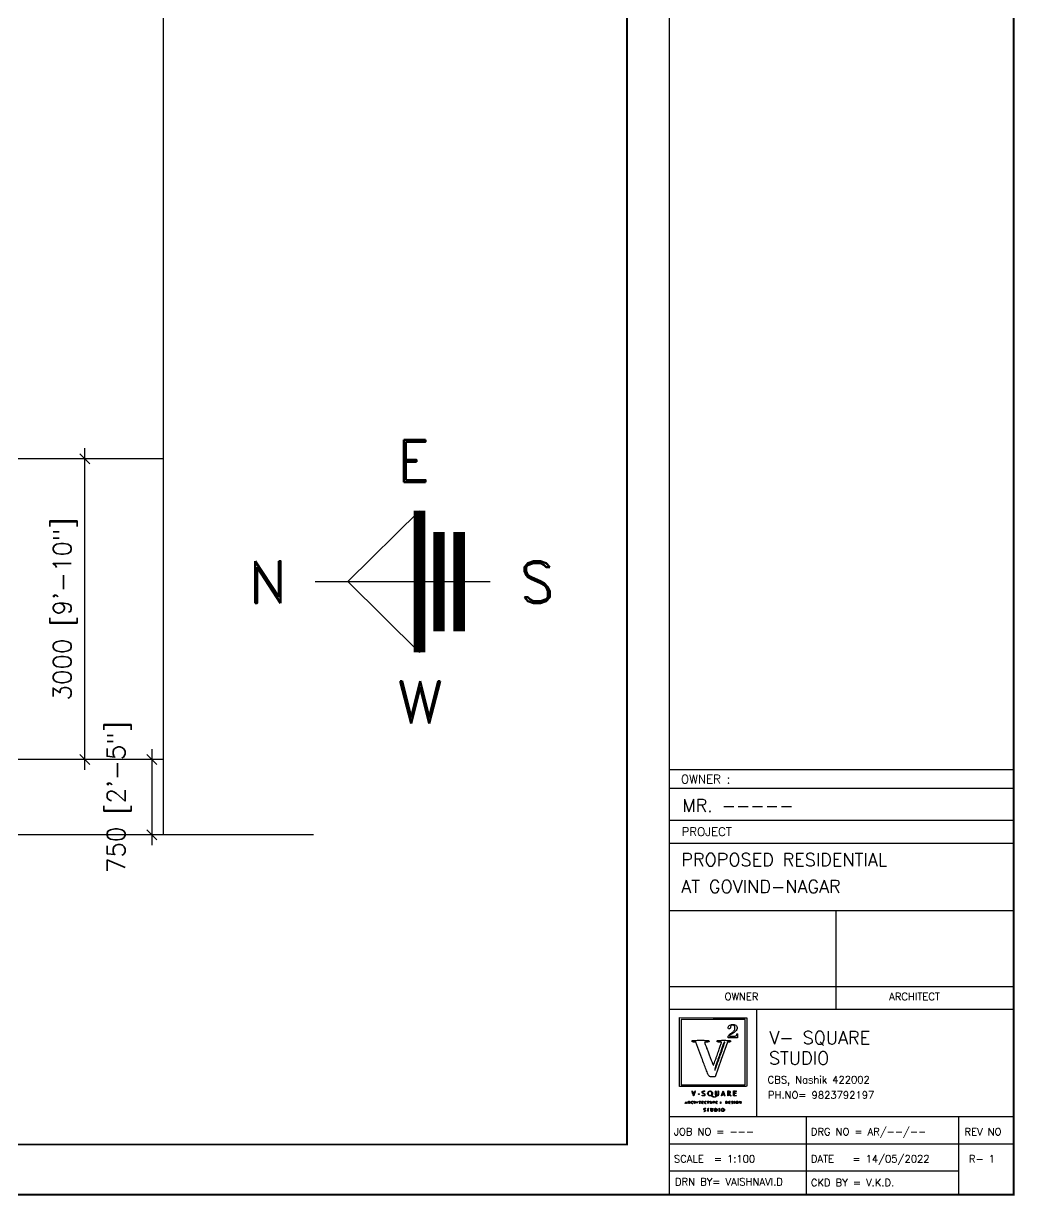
# Model space of a CAD drawing. Extents: x -17 to 217, y 0 to 30.
# Drawn here: x 43.23 to 53.11, y 1.98 to 13.66 of the extents above; entities that cross this region are included whole.
import ezdxf

# ---------------------------------------------------------------- set-up
doc = ezdxf.new("R2010")
doc.units = 0
doc.header["$MEASUREMENT"] = 0
doc.layers.get('0').update_dxf_attribs({"linetype": 'CONTINUOUS'})
doc.layers.get('DEFPOINTS').update_dxf_attribs({"linetype": 'CONTINUOUS'})
for name, color, linetype in [('ANNOTATION', 21, 'CONTINUOUS'), ('BORDER', 7, 'CONTINUOUS'), ('DIMENSION', 184, 'CONTINUOUS'), ('MARGIN', 2, 'CONTINUOUS'), ('PLOT_BOUNDARY', 1, 'CONTINUOUS'), ('TEXT', 7, 'CONTINUOUS'), ('THIN', 250, 'CONTINUOUS'), ('WALL', 7, 'CONTINUOUS')]:
    doc.layers.add(name, color=color, linetype=linetype)
doc.layers.get('0').off()
doc.layers.get('0').freeze()
doc.styles.add('ROMAND', font='romand.shx', dxfattribs={"height": 0.175})
doc.styles.add('ROMANS', font='romans.shx', dxfattribs={"height": 0.18})
doc.dimstyles.new('STANDARD$0', dxfattribs={"dimtxt": 0.225, "dimasz": 0.1, "dimexe": 0.1, "dimexo": 0.05, "dimgap": 0.06, "dimtad": 1, "dimdec": 0, "dimlfac": 1000, "dimzin": 0, "dimtxsty": 'ROMANS', "dimblk": 'ARCHTICK', "dimblk1": 'OBLIQUE', "dimblk2": 'OBLIQUE', "dimsah": 1, "dimcen": 0.09, "dimdle": 0.1035, "dimse1": 1, "dimse2": 1, "dimclrd": 11, "dimclre": 11, "dimclrt": 7, "dimazin": 3, "dimtfac": 1, "dimtdec": 0, "dimtofl": 0, "dimtmove": 0, "dimatfit": 3, "dimtolj": 1, "dimtzin": 0})

# ---------------------------------------------------------------- blocks, each defined once
blk = doc.blocks.new('N')
at = {"layer": 'THIN', "color": 1}
for p, q in [((-1070.702, -625.9), (-1069.692, -624.901)), ((-1071.163, -625.9), (-1068.694, -625.9)), ((-1070.702, -625.9), (-1069.692, -626.9))]:
    blk.add_line(p, q, dxfattribs=at)
at = {"layer": 'WALL', "color": 1, "linetype": 'CONTINUOUS'}
blk.add_line((-1069.692, -624.901), (-1069.692, -626.9), dxfattribs=at)
at = {"layer": 'WALL', "color": 1, "linetype": 'CONTINUOUS', "const_width": 0.163}
for points in [[(-1069.692, -624.901), (-1069.692, -626.9)], [(-1069.415, -625.2), (-1069.415, -626.601)], [(-1069.132, -625.2), (-1069.132, -626.601)]]:
    blk.add_lwpolyline(points, dxfattribs=at)
blk = doc.blocks.new('_OBLIQUE')
at = {"color": 0, "linetype": 'BYBLOCK'}
blk.add_line((-0.5, -0.5), (0.5, 0.5), dxfattribs=at)
blk = doc.blocks.new('*D47')
at = {"layer": 'DEFPOINTS', "color": 0}
for p in [(43.844, 9.323), (44.625, 9.323), (44.625, 6.323)]:
    blk.add_point(p, dxfattribs=at)
at = {"layer": 'DIMENSION', "color": 11}
blk.add_line((43.844, 6.22), (43.844, 9.427), dxfattribs=at)
at = {"layer": 'DIMENSION', "color": 11, "xscale": 0.1, "yscale": 0.1, "zscale": 0.1}
for p, rotation in [((43.844, 9.323), 90), ((43.844, 6.323), 270)]:
    blk.add_blockref('_OBLIQUE', p, dxfattribs=dict(at, rotation=rotation))
at = {"layer": 'DIMENSION', "color": 7, "insert": (43.647, 7.823), "char_height": 0.18, "attachment_point": 5, "rotation": 90, "style": 'ROMANS'}
blk.add_mtext('\\A1;3000 [9\'-10"]', dxfattribs=at)
blk = doc.blocks.new('_ARCHTICK')
at = {"color": 0, "linetype": 'BYBLOCK', "const_width": 0.15}
blk.add_lwpolyline([(-0.5, -0.5), (0.5, 0.5)], dxfattribs=at)
blk = doc.blocks.new('*D48')
at = {"layer": 'DEFPOINTS', "color": 0}
for p in [(44.625, 6.323), (44.512, 5.573), (44.625, 5.573)]:
    blk.add_point(p, dxfattribs=at)
at = {"layer": 'DIMENSION', "color": 11}
blk.add_line((44.512, 6.427), (44.512, 5.47), dxfattribs=at)
at = {"layer": 'DIMENSION', "color": 11, "xscale": 0.1, "yscale": 0.1, "zscale": 0.1}
for p, rotation in [((44.512, 6.323), 90), ((44.512, 5.573), 270)]:
    blk.add_blockref('_OBLIQUE', p, dxfattribs=dict(at, rotation=rotation))
at = {"layer": 'DIMENSION', "color": 7, "insert": (44.185, 5.948), "char_height": 0.18, "attachment_point": 5, "rotation": 90, "style": 'ROMANS'}
blk.add_mtext('\\A1;750 [2\'-5"]', dxfattribs=at)

msp = doc.modelspace()

# ---------------------------------------------------------------- linework, layer by layer
at = {"layer": 'BORDER', "const_width": 0.0179}
msp.add_lwpolyline([(26.6187, 29.6122), (53.1056, 29.6122), (53.1056, 1.9855), (26.6187, 1.9855)], close=True, dxfattribs=at)
at = {"layer": 'MARGIN'}
msp.add_line((44.6246, 9.3234), (29.7246, 9.3234), dxfattribs=at)
at = {"layer": 'PLOT_BOUNDARY'}
for p, q in [((44.6246, 25.5734), (44.6246, 5.5734)), ((44.6246, 6.3234), (29.7246, 6.3234)), ((46.1246, 5.5734), (28.4746, 5.5734))]:
    msp.add_line(p, q, dxfattribs=at)
at = {"layer": 'TEXT'}
for points in [[(50.4448, 3.4154, -0.00049), (50.445, 3.287, -0.000783), (50.4449, 3.1772, -0.000136), (50.4446, 3.0802, -0.044069), (50.4439, 3.0726), (50.4422, 3.0631), (50.1075, 3.0631), (49.7728, 3.0631), (49.7728, 3.4067), (49.7728, 3.7503), (50.1084, 3.7495), (50.4439, 3.7488)], [(50.3246, 3.6799, -0.124387), (50.3407, 3.6686, -0.152885), (50.3481, 3.6518, -0.139426), (50.3448, 3.6325, -0.097488), (50.3315, 3.6148, -0.019946), (50.3257, 3.6099, -0.006763), (50.3167, 3.6033, -0.006713), (50.3067, 3.5962, -0.007669), (50.2969, 3.5897, 0.006723), (50.2743, 3.5747, 0.293671), (50.2721, 3.5697, 0.356165), (50.2759, 3.5665, 0.00829), (50.3009, 3.566, 0.008686), (50.3131, 3.5663, 0.011286), (50.3243, 3.5669, 0.009079), (50.3335, 3.5678, 0.094075), (50.3371, 3.5689, 0.087253), (50.3393, 3.5707, 0.042367), (50.3415, 3.5736, 0.040307), (50.3433, 3.577, 0.046172), (50.3445, 3.5806, -0.031988), (50.3472, 3.5899, -0.601333), (50.3495, 3.5903, -0.146085), (50.3514, 3.585, -0.012914), (50.3518, 3.5706), (50.3518, 3.5485), (50.305, 3.5485), (50.2582, 3.5485), (50.2582, 3.556, -0.092722), (50.2601, 3.5658, -0.073918), (50.2654, 3.5753, -0.052867), (50.2751, 3.5852, -0.02084), (50.2903, 3.5969, 0.0221), (50.3078, 3.6103, 0.063182), (50.3181, 3.6215, 0.085292), (50.3236, 3.6329, 0.06973), (50.3255, 3.6463, 0.031895), (50.3248, 3.6576, 0.09204), (50.3224, 3.6651, 0.116433), (50.3178, 3.6702, 0.069377), (50.3106, 3.6739, 0.088479), (50.2988, 3.6758, 0.155562), (50.2895, 3.6727, 0.151997), (50.2836, 3.6647, 0.083331), (50.2816, 3.6526, -0.06948), (50.2812, 3.6496, -0.04202), (50.28, 3.6464, -0.041291), (50.2782, 3.6433, -0.056236), (50.276, 3.6408, -0.238846), (50.267, 3.6384, -0.247096), (50.2598, 3.6442, -0.150732), (50.2586, 3.6567, -0.138673), (50.2645, 3.6681, -0.095287), (50.2761, 3.6767, -0.06202), (50.292, 3.6819, -0.060542), (50.3091, 3.6831, -0.078488)], [(50.044, 3.5232, -0.005169), (50.059, 3.5219, -0.062522), (50.0647, 3.5206, -0.1892), (50.0672, 3.5183, -0.119237), (50.0681, 3.5144, -0.109157), (50.0673, 3.5105, -0.21575), (50.0649, 3.5085, -0.066892), (50.0597, 3.5077, -0.004687), (50.0448, 3.5076, 0.00476), (50.0358, 3.5075, 0.007925), (50.0282, 3.5072, 0.002506), (50.0218, 3.5069, 0.396526), (50.0214, 3.5064, 0.090597), (50.0215, 3.5054, 0.000045), (50.0322, 3.4773, 0.000635), (50.044, 3.4461, 0.000387), (50.0581, 3.4091, -0.000111), (50.0728, 3.3709, -0.000139), (50.0863, 3.3354, -0.000111), (50.0977, 3.3057, -0.001087), (50.1024, 3.2931, 0.010665), (50.1059, 3.2845, 0.035599), (50.1086, 3.2791, 0.083195), (50.1107, 3.2767, 0.469254), (50.1122, 3.277, 0.040456), (50.1136, 3.2801, 0.000399), (50.122, 3.3034, 0.00131), (50.1317, 3.3302, 0.000849), (50.1426, 3.3613, -0.000246), (50.161, 3.4134, -0.000407), (50.1765, 3.4574, -0.000265), (50.1891, 3.493, -0.005298), (50.1931, 3.5039, 0.383671), (50.1925, 3.5056, 0.076567), (50.189, 3.5068, 0.033437), (50.1824, 3.5074, 0.007157), (50.1708, 3.5076, -0.004516), (50.1556, 3.5077, -0.06758), (50.1503, 3.5085, -0.219607), (50.148, 3.5106, -0.104913), (50.1471, 3.5146, -0.148776), (50.1483, 3.5186, -0.180706), (50.1516, 3.521, -0.047661), (50.1589, 3.5222, -0.003005), (50.1807, 3.5237, -0.009822), (50.196, 3.5244, -0.005779), (50.2144, 3.5246, -0.005779), (50.2327, 3.5244, -0.009822), (50.248, 3.5237, -0.003005), (50.2698, 3.5222, -0.047661), (50.2772, 3.521, -0.180706), (50.2804, 3.5186, -0.148776), (50.2816, 3.5146, -0.073363), (50.281, 3.5106, -0.21649), (50.2793, 3.5086, -0.097173), (50.2755, 3.5077, -0.009399), (50.2661, 3.5076), (50.2506, 3.5076), (50.1892, 3.3343), (50.1279, 3.161), (50.1046, 3.1603, -0.022594), (50.0868, 3.1605, -0.079551), (50.0757, 3.163, -0.108141), (50.0677, 3.1683, -0.06331), (50.0609, 3.1775, -0.035002), (50.0571, 3.1857, -0.000588), (50.0391, 3.2319, -0.001509), (50.0185, 3.2858, -0.001002), (49.9951, 3.3478), (49.9352, 3.5076), (49.9169, 3.5076, -0.006884), (49.9054, 3.5077, -0.086583), (49.9011, 3.5086, -0.223667), (49.8992, 3.5106, -0.079569), (49.8985, 3.5147, -0.079284), (49.8992, 3.5188, -0.202614), (49.9011, 3.521, -0.089281), (49.9052, 3.5221, -0.008961), (49.9154, 3.5229, -0.010845), (49.9437, 3.5241, -0.004341), (49.9825, 3.5245, -0.004107), (50.0205, 3.5243, -0.015798)], [(50.215, 3.4995, -0.00124), (50.2129, 3.4935, -0.000017), (50.2, 3.4571, -0.000049), (50.1849, 3.4149, -0.000032), (50.1677, 3.3664, 0.001484), (50.1452, 3.3028, 0.006834), (50.1328, 3.2657, 0.006588), (50.1253, 3.2411, 0.135187), (50.1252, 3.2334, 0.004613), (50.1266, 3.2281, 0.246572), (50.1273, 3.2273, 0.394774), (50.1281, 3.2277, 0.008005), (50.1297, 3.2318, 0.006764), (50.1376, 3.2532, 0.000109), (50.1801, 3.3743, 0.000009), (50.2257, 3.504, 0.084655), (50.2261, 3.506, 0.234871), (50.2258, 3.5066, 0.071488), (50.2249, 3.5071, 0.054605), (50.2235, 3.5074, 0.036107), (50.222, 3.5076, 0.157482), (50.2202, 3.507, 0.058972), (50.2182, 3.5052, 0.050968), (50.2164, 3.5026, 0.042459)], [(49.9084, 3.0015, 0.014085), (49.9107, 2.9948, 0.026515), (49.913, 2.9897, 0.030382), (49.915, 2.9862, 0.48832), (49.9161, 2.9861, 0.08123), (49.9172, 2.9878, 0.0078), (49.9191, 2.9923, 0.009768), (49.9212, 2.9978, 0.007561), (49.9233, 3.0039, -0.012799), (49.9254, 3.0097, -0.019744), (49.9275, 3.0147, -0.014871), (49.9294, 3.0185, -0.27338), (49.9306, 3.0192, -0.484151), (49.9312, 3.0184, -0.007644), (49.9296, 3.0119, -0.013513), (49.9272, 3.004, -0.007773), (49.9239, 2.9945, -0.004171), (49.9204, 2.985, -0.007173), (49.9173, 2.9772, -0.002274), (49.9145, 2.9707, -0.531223), (49.914, 2.9706, -0.103175), (49.9135, 2.9714, -0.000921), (49.9108, 2.9783, -0.003126), (49.9078, 2.9862, -0.002007), (49.9044, 2.9954, -0.008158), (49.9007, 3.0061, -0.026833), (49.8987, 3.0134, -0.041644), (49.8981, 3.018, -0.429058), (49.8993, 3.0192, -0.253174), (49.901, 3.0183, -0.023961), (49.9035, 3.014, -0.026063), (49.9061, 3.0082, -0.017438)], [(49.9709, 2.988, -0.039571), (49.9686, 2.9875, -0.024357), (49.9658, 2.9874, -0.024357), (49.963, 2.9875, -0.039571), (49.9607, 2.988, -0.161593), (49.9599, 2.9885, -0.542911), (49.9601, 2.9889, -0.052887), (49.9621, 2.9892, -0.011065), (49.9658, 2.9893, -0.011065), (49.9695, 2.9892, -0.052887), (49.9715, 2.9889, -0.542911), (49.9717, 2.9885, -0.161593)], [(50.0243, 3.017, -0.305072), (50.0237, 3.0161, -0.039917), (50.0215, 3.0154, -0.035416), (50.0184, 3.015, -0.022045), (50.0148, 3.0148, 0.098654), (50.0068, 3.0132, 0.302741), (50.0039, 3.0089, 0.212166), (50.0065, 3.0031, 0.063114), (50.0147, 2.9973, -0.065377), (50.022, 2.9921, -0.110743), (50.0262, 2.986, -0.138296), (50.0269, 2.9796, -0.131896), (50.0242, 2.9737, -0.17302), (50.0184, 2.9703, -0.066145), (50.0091, 2.9698, -0.072817), (50.0007, 2.9716, -0.3117), (49.998, 2.9756, -0.339473), (49.9985, 2.9763, -0.090067), (50.0001, 2.9765, -0.054304), (50.0024, 2.976, -0.028248), (50.0051, 2.9749, 0.070025), (50.0116, 2.973, 0.145578), (50.0168, 2.9737, 0.175942), (50.0201, 2.977, 0.111405), (50.0214, 2.9824, 0.060348), (50.021, 2.9857, 0.095085), (50.0198, 2.9883, 0.097585), (50.0177, 2.9902, 0.066495), (50.0148, 2.9916, -0.075196), (50.0056, 2.996, -0.118227), (49.9998, 3.0024, -0.157923), (49.9984, 3.0094, -0.167268), (50.0015, 3.0157, -0.148455), (50.0059, 3.0181, -0.034887), (50.0143, 3.0191, -0.032462), (50.0224, 3.0191, -0.392873)], [(50.0939, 3.0133, -0.071124), (50.0993, 3.0065, -0.087671), (50.1022, 2.999, -0.091609), (50.1022, 2.9911, -0.085852), (50.0995, 2.9836, 0.021876), (50.0968, 2.9785, 0.161085), (50.0965, 2.9758, 0.155872), (50.0979, 2.9734, 0.020116), (50.1024, 2.9695, 0.045674), (50.11, 2.9646, 0.068099), (50.1175, 2.9619, 0.077297), (50.1246, 2.9615, 0.08292), (50.1314, 2.9633, -0.011002), (50.1379, 2.9661, -0.148443), (50.1405, 2.9663, -0.606731), (50.1408, 2.9653, -0.026673), (50.137, 2.9621, -0.115591), (50.1291, 2.9586, -0.060861), (50.1183, 2.9579, -0.05968), (50.1073, 2.9598, -0.093313), (50.0988, 2.9642, 0.041775), (50.0944, 2.9671, 0.054021), (50.0899, 2.969, 0.052497), (50.085, 2.9699, 0.036497), (50.0795, 2.9699, -0.096077), (50.0693, 2.9711, -0.111911), (50.0609, 2.976, -0.110978), (50.0554, 2.9842, -0.093231), (50.0535, 2.9944, -0.143755), (50.0575, 3.0078, -0.141208), (50.068, 3.017, -0.145249), (50.0817, 3.0191, -0.15411)], [(50.0652, 3.0104, 0.111825), (50.0608, 3.0034, 0.09251), (50.0594, 2.9946, 0.091475), (50.0613, 2.9858, 0.106066), (50.0661, 2.9788, 0.072807), (50.0728, 2.9741, 0.129948), (50.0794, 2.9728, 0.133954), (50.0856, 2.9748, 0.079722), (50.0913, 2.9801, 0.069391), (50.0958, 2.9877, 0.10739), (50.0971, 2.9952, 0.110539), (50.0952, 3.0023, 0.076778), (50.0902, 3.0091, 0.065175), (50.0837, 3.0141, 0.118532), (50.0774, 3.016, 0.127814), (50.0712, 3.0147, 0.082698)], [(50.1383, 2.9972, 0.008469), (50.1385, 2.9857, 0.041024), (50.1393, 2.9792, 0.082256), (50.1407, 2.9754, 0.1712), (50.1431, 2.9733, 0.14463), (50.1496, 2.9728, 0.214649), (50.1541, 2.9761, 0.104908), (50.1566, 2.9842, 0.024706), (50.1573, 2.9984, -0.01228), (50.1575, 3.0066, -0.022522), (50.1582, 3.0133, -0.019683), (50.1591, 3.0183, -0.35159), (50.1603, 3.0192, -0.41725), (50.1627, 3.0168, -0.008829), (50.1622, 2.998, -0.012592), (50.1609, 2.9797, -0.149902), (50.1582, 2.9732, -0.09919), (50.1565, 2.9718, -0.041503), (50.1537, 2.9706, -0.038939), (50.1504, 2.9698, -0.040783), (50.1471, 2.9695, -0.040783), (50.1438, 2.9698, -0.038939), (50.1405, 2.9706, -0.041503), (50.1378, 2.9718, -0.09919), (50.136, 2.9732, -0.149759), (50.133, 2.9804, -0.016694), (50.1319, 2.9983, -0.012427), (50.1318, 3.0164, -0.408777), (50.1347, 3.0192, -0.307714), (50.1364, 3.0181, -0.052672), (50.1375, 3.0141, -0.031993), (50.1381, 3.0075, -0.009124)], [(50.217, 2.9966, 0.006525), (50.2199, 2.9887, 0.008136), (50.2228, 2.9815, 0.006774), (50.2253, 2.9756, 0.060103), (50.2268, 2.9732, -0.04547), (50.2279, 2.9715, -0.230848), (50.228, 2.9704, -0.241977), (50.2271, 2.9697, -0.049319), (50.2252, 2.9695, -0.170924), (50.2232, 2.9702, -0.059211), (50.221, 2.9724, -0.049179), (50.2189, 2.9757, -0.035451), (50.2173, 2.9797, 0.029548), (50.2153, 2.9848, 0.088492), (50.2131, 2.9878, 0.118258), (50.2105, 2.9894, 0.077647), (50.207, 2.99, 0.0696), (50.2034, 2.9895, 0.14569), (50.201, 2.988, 0.105591), (50.1994, 2.985, 0.026983), (50.1981, 2.9797, -0.032296), (50.1971, 2.9758, -0.045604), (50.1957, 2.9725, -0.054497), (50.1941, 2.9702, -0.217367), (50.1925, 2.9695, -0.43348), (50.1914, 2.9707, -0.040893), (50.1921, 2.9753, -0.026886), (50.1941, 2.9825, -0.008491), (50.198, 2.9929, -0.00515), (50.2016, 3.0018, -0.00829), (50.2048, 3.0094, -0.002938), (50.2077, 3.0158, -0.287486), (50.2085, 3.0163, -0.299451), (50.2093, 3.0158, -0.004265), (50.2116, 3.0105, -0.010143), (50.2142, 3.0041, -0.006311)], [(50.2045, 3.0002, 0.012459), (50.2029, 2.9957, 0.163417), (50.203, 2.994, 0.279769), (50.204, 2.9931, 0.03708), (50.207, 2.9929, 0.089174), (50.2099, 2.9934, 0.254903), (50.2112, 2.9949, 0.160791), (50.2109, 2.9974, 0.036004), (50.2089, 3.0012, 0.038367), (50.2075, 3.003, 0.274684), (50.2065, 3.0033, 0.222828), (50.2056, 3.0026, 0.026892)], [(50.2787, 3.0134, -0.122433), (50.28, 3.0082, -0.086023), (50.279, 3.0022, -0.096802), (50.2762, 2.9975, -0.214615), (50.2725, 2.9958, 0.549337), (50.2714, 2.9941, 0.016889), (50.276, 2.9852, 0.021493), (50.2815, 2.9762, 0.09263), (50.2858, 2.9717, -0.072575), (50.2868, 2.9709, -0.341626), (50.2868, 2.9702, -0.197157), (50.286, 2.9697, -0.03442), (50.2842, 2.9696, -0.160788), (50.2818, 2.9703, -0.031712), (50.2784, 2.9732, -0.030657), (50.2746, 2.9772, -0.02429), (50.271, 2.9819), (50.2626, 2.9944), (50.2617, 2.9819, -0.024355), (50.2611, 2.977, -0.042442), (50.2601, 2.973, -0.054085), (50.2588, 2.9703, -0.25944), (50.2573, 2.9695, -0.331473), (50.2557, 2.9707, -0.037796), (50.2547, 2.9754, -0.026696), (50.254, 2.983, -0.008157), (50.2538, 2.9944), (50.2538, 3.0192), (50.2647, 3.0192, -0.030329), (50.27, 3.0189, -0.068761), (50.2738, 3.0179, -0.088316), (50.2766, 3.0161, -0.08298)], [(50.2611, 3.0075, 0.031073), (50.2614, 3.0032, 0.110105), (50.2623, 3.0006, 0.161402), (50.264, 2.9992, 0.092211), (50.2667, 2.9987, 0.146989), (50.271, 3, 0.145688), (50.2739, 3.0035, 0.141194), (50.2744, 3.008, 0.135825), (50.2725, 3.0123, 0.086644), (50.2684, 3.0158, 0.236256), (50.2647, 3.0161, 0.219994), (50.262, 3.0132, 0.077396)], [(50.3401, 3.0169, -0.335283), (50.3395, 3.016, -0.041434), (50.3371, 3.0156, -0.035585), (50.3338, 3.0154, -0.021273), (50.3299, 3.0157, 0.017788), (50.3235, 3.0163, 0.182564), (50.3211, 3.0154, 0.203391), (50.3199, 3.0133, 0.022742), (50.3196, 3.0075, 0.021233), (50.3199, 3.0019, 0.186637), (50.3209, 2.9997, 0.200945), (50.3232, 2.9989, 0.025088), (50.3284, 2.9994, -0.029162), (50.3321, 2.9997, -0.065731), (50.3348, 2.9994, -0.107964), (50.3365, 2.9986, -0.230763), (50.3372, 2.9973, -0.230763), (50.3365, 2.996, -0.107964), (50.3348, 2.9952, -0.065731), (50.3321, 2.9949, -0.029162), (50.3284, 2.9952, 0.028928), (50.323, 2.9957, 0.236867), (50.3208, 2.9947, 0.157378), (50.3198, 2.992, 0.011534), (50.3196, 2.9841), (50.3196, 2.9718), (50.3299, 2.973, -0.021273), (50.3338, 2.9733, -0.035585), (50.3371, 2.9731, -0.041434), (50.3395, 2.9727, -0.335283), (50.3401, 2.9718, -0.339525), (50.3394, 2.9709, -0.023718), (50.336, 2.9702, -0.02586), (50.3315, 2.9697, -0.01582), (50.3262, 2.9695), (50.3123, 2.9695), (50.3123, 2.9944), (50.3123, 3.0192), (50.3262, 3.0192, -0.01582), (50.3315, 3.019, -0.02586), (50.336, 3.0185, -0.023718), (50.3394, 3.0178, -0.339525)], [(49.8444, 2.8993, -0.002292), (49.8458, 2.8943, -0.33544), (49.8456, 2.8938, -0.380158), (49.8451, 2.8939, -0.002514), (49.842, 2.8979), (49.8375, 2.9037), (49.8329, 2.8979, -0.003213), (49.8299, 2.8941, -0.522946), (49.8294, 2.8941, -0.221817), (49.8294, 2.8948, -0.001794), (49.8314, 2.9005, -0.015587), (49.8355, 2.9109, -0.323888), (49.8382, 2.9125, -0.294334), (49.8408, 2.9105, -0.0139)], [(49.8713, 2.9105, 0.053427), (49.8708, 2.9077, 0.036649), (49.8709, 2.9045, 0.036952), (49.8715, 2.9014, 0.059921), (49.8725, 2.8989, -0.029214), (49.8735, 2.8965, -0.091718), (49.8739, 2.8949, -0.193918), (49.8735, 2.8939, -0.206191), (49.8725, 2.8935, -0.178038), (49.8713, 2.8939, -0.053978), (49.8699, 2.8954, -0.04649), (49.8686, 2.8975, -0.036321), (49.8675, 2.9001), (49.8653, 2.9066), (49.8632, 2.8993, -0.018399), (49.8621, 2.8959, -0.664606), (49.8615, 2.8958, -0.100629), (49.861, 2.8976, -0.003811), (49.8608, 2.9044, -0.014501), (49.8609, 2.9114, -0.102494), (49.8617, 2.9147, -0.200692), (49.8635, 2.9163, -0.084059), (49.8667, 2.9169, -0.047691), (49.8698, 2.9166, -0.191723), (49.8713, 2.9156, -0.180114), (49.8718, 2.9138, -0.041385)], [(49.8635, 2.911, 0.099038), (49.8637, 2.9099, 0.097945), (49.8643, 2.909, 0.097945), (49.8653, 2.9083, 0.099038), (49.8664, 2.9081, 0.099038), (49.8675, 2.9083, 0.097945), (49.8684, 2.909, 0.097945), (49.8691, 2.9099, 0.099038), (49.8693, 2.911, 0.099038), (49.8691, 2.9121, 0.097945), (49.8684, 2.9131, 0.097945), (49.8675, 2.9137, 0.099038), (49.8664, 2.9139, 0.099038), (49.8653, 2.9137, 0.097945), (49.8643, 2.9131, 0.097945), (49.8637, 2.9121, 0.099038)], [(49.901, 2.9148, 0.142435), (49.8935, 2.9113, 0.217403), (49.8906, 2.9049, 0.231495), (49.8936, 2.8988, 0.152641), (49.901, 2.896, -0.001322), (49.9061, 2.8957, -0.251082), (49.9065, 2.8955, -0.515644), (49.9064, 2.8952, -0.00191), (49.902, 2.8943, -0.095711), (49.8965, 2.8943, -0.104822), (49.8915, 2.8964, -0.113273), (49.8881, 2.9002, -0.127952), (49.8868, 2.9049, -0.109037), (49.8879, 2.9098, -0.116932), (49.8909, 2.9136, -0.106016), (49.8956, 2.9159, -0.076891), (49.9013, 2.9164), (49.9088, 2.916)], [(49.9249, 2.9125, 0.193225), (49.9261, 2.9094, 0.224322), (49.9291, 2.9082, 0.173665), (49.9325, 2.9097, 0.138886), (49.9345, 2.9132, -0.427546), (49.935, 2.9135, -0.285455), (49.9355, 2.913, -0.031614), (49.9358, 2.9099, -0.008928), (49.9358, 2.9052, -0.008282), (49.9357, 2.9005, -0.040347), (49.9354, 2.8978, -0.605362), (49.935, 2.8977, -0.144746), (49.9345, 2.8986, 0.11234), (49.9325, 2.9031, 0.217665), (49.9291, 2.905, 0.276821), (49.9261, 2.9035, 0.142531), (49.9249, 2.8993, -0.048028), (49.9246, 2.8971, -0.068025), (49.924, 2.8952, -0.088204), (49.9231, 2.8939, -0.191087), (49.9219, 2.8935, -0.295869), (49.9208, 2.8942, -0.04382), (49.9199, 2.8969, -0.037669), (49.9192, 2.9007, -0.023598), (49.919, 2.9052, -0.023598), (49.9192, 2.9097, -0.037669), (49.9199, 2.9134, -0.04382), (49.9208, 2.9161, -0.295869), (49.9219, 2.9169, -0.148195), (49.9231, 2.9165, -0.098894), (49.924, 2.9156, -0.082425), (49.9246, 2.9142, -0.064853)], [(49.9532, 2.8986, -0.142433), (49.9528, 2.8977, -0.611425), (49.9523, 2.8978, -0.039503), (49.9521, 2.9005, -0.008087), (49.952, 2.9052, -0.008087), (49.9521, 2.9099, -0.039503), (49.9523, 2.9125, -0.611425), (49.9528, 2.9127, -0.142433), (49.9532, 2.9118, -0.029693), (49.9536, 2.9088, -0.017887), (49.9538, 2.9052, -0.017887), (49.9536, 2.9016, -0.029693)], [(49.9814, 2.9146, 0.128366), (49.98, 2.9131, 0.033608), (49.9786, 2.9101, 0.031867), (49.9775, 2.9063, 0.027921), (49.9767, 2.9022), (49.9755, 2.892), (49.975, 2.9028, 0.028341), (49.9745, 2.9078, 0.069104), (49.9735, 2.9113, 0.099296), (49.9718, 2.9136, 0.122224), (49.9695, 2.9149, -0.172284), (49.9687, 2.9154, -0.512653), (49.9688, 2.9159, -0.057685), (49.9709, 2.9163, -0.012358), (49.9746, 2.9165, -0.018707), (49.9783, 2.9165, -0.055795), (49.9808, 2.9161, -0.21472), (49.9816, 2.9154, -0.382115)], [(50.0045, 2.9148, 0.066249), (50, 2.9133, 0.231867), (49.9981, 2.9109, 0.345604), (49.9992, 2.9088, 0.094817), (50.0031, 2.9078, -0.002113), (50.0065, 2.9075, -0.392517), (50.0067, 2.9073, -0.339035), (50.0065, 2.907, -0.001923), (50.0031, 2.9061, 0.129581), (49.9993, 2.9039, 0.238777), (49.9982, 2.9007, 0.20722), (50.0001, 2.8974, 0.10675), (50.0045, 2.8955, -0.00362), (50.0084, 2.8948, -0.574721), (50.0085, 2.8944, -0.200802), (50.0079, 2.8941, -0.002047), (50.0031, 2.8939, -0.040525), (49.9984, 2.894, -0.213067), (49.9963, 2.8953, -0.14061), (49.9953, 2.8981, -0.014946), (49.995, 2.9052, -0.014946), (49.9953, 2.9122, -0.14061), (49.9963, 2.9151, -0.213067), (49.9984, 2.9163, -0.040525), (50.0031, 2.9165, -0.002047), (50.0079, 2.9162, -0.200802), (50.0085, 2.9159, -0.574721), (50.0084, 2.9156, -0.00362)], [(50.0265, 2.8446, 0.078282), (50.0208, 2.8428, 0.272462), (50.0187, 2.8397, 0.23652), (50.0204, 2.836, 0.06464), (50.0259, 2.8325, -0.121017), (50.0316, 2.828, -0.213733), (50.033, 2.8224, -0.213848), (50.0297, 2.8176, -0.121112), (50.0228, 2.8154, -0.001387), (50.0172, 2.8151, -0.203466), (50.0166, 2.8153, -0.578914), (50.0167, 2.8156, -0.002354), (50.0211, 2.817, 0.061214), (50.0268, 2.8194, 0.210808), (50.0291, 2.8226, 0.247865), (50.0281, 2.8261, 0.079992), (50.0237, 2.8294, -0.021105), (50.021, 2.831, -0.020223), (50.0184, 2.8328, -0.02064), (50.0162, 2.8346, -0.065616), (50.0149, 2.8361, -0.209897), (50.0144, 2.8397, -0.153859), (50.0165, 2.8432, -0.109731), (50.0211, 2.8456, -0.082271), (50.0268, 2.8463), (50.0345, 2.8458)], [(50.0331, 2.9143, 0.054275), (50.0297, 2.9129, 0.101539), (50.0274, 2.9111, 0.106309), (50.0262, 2.9085, 0.063634), (50.0257, 2.9052, 0.064474), (50.0262, 2.9018, 0.103658), (50.0275, 2.8993, 0.098846), (50.0297, 2.8974, 0.054495), (50.0331, 2.896, -0.001679), (50.0379, 2.8945, -0.552203), (50.0379, 2.8942, -0.226102), (50.0374, 2.894, -0.001087), (50.0316, 2.8944, -0.037466), (50.0269, 2.895, -0.133932), (50.0243, 2.8964, -0.137734), (50.0227, 2.8989, -0.040523), (50.0219, 2.9034, -0.075873), (50.0221, 2.9093, -0.145419), (50.0243, 2.9135, -0.141811), (50.0284, 2.9159, -0.070766), (50.0345, 2.9165, -0.010115), (50.0375, 2.9163, -0.565398), (50.0377, 2.9159, -0.179791), (50.037, 2.9154, -0.004439)], [(50.0657, 2.8446, 0.071022), (50.0619, 2.8433, 0.187749), (50.0601, 2.8412, 0.095423), (50.0594, 2.8374, 0.011385), (50.0598, 2.8289, -0.014266), (50.0601, 2.8234, -0.023783), (50.0599, 2.8187, -0.020662), (50.0595, 2.8152, -0.366737), (50.0586, 2.8145, -0.347847), (50.0578, 2.8152, -0.019975), (50.0571, 2.8188, -0.023464), (50.0566, 2.8234, -0.014305), (50.0565, 2.8289, 0.015471), (50.0562, 2.8363, 0.06318), (50.0554, 2.8406, 0.115687), (50.0538, 2.8432, 0.135882), (50.0513, 2.8447, -0.427546), (50.0511, 2.8452, -0.285455), (50.0516, 2.8456, -0.031614), (50.0546, 2.8459, -0.008928), (50.0594, 2.846, -0.008387), (50.0641, 2.8459, -0.043607), (50.0667, 2.8455, -0.636304), (50.0668, 2.8451, -0.119192)], [(50.0642, 2.9148, 0.094225), (50.0616, 2.9136, 0.147391), (50.0601, 2.9116, 0.094348), (50.0596, 2.9085, 0.024361), (50.06, 2.9034, -0.021858), (50.0602, 2.8996, -0.036528), (50.0601, 2.8964, -0.043176), (50.0596, 2.8941, -0.331655), (50.0588, 2.8935, -0.304311), (50.0579, 2.8941, -0.039868), (50.0571, 2.8964, -0.035403), (50.0566, 2.8996, -0.02206), (50.0565, 2.9035, 0.034139), (50.0562, 2.9074, 0.043052), (50.0554, 2.911, 0.048881), (50.0542, 2.9137, 0.172505), (50.0528, 2.9149, -0.43839), (50.0526, 2.9155, -0.229045), (50.0532, 2.9159, -0.041115), (50.0557, 2.9162, -0.012753), (50.0594, 2.9163, -0.011805), (50.063, 2.9162, -0.060975), (50.065, 2.9158, -0.566445), (50.0651, 2.9153, -0.132388)], [(50.0828, 2.9066, 0.063494), (50.0838, 2.8988, 0.320621), (50.0869, 2.8962, 0.327895), (50.0904, 2.8983, 0.064364), (50.0924, 2.9059, -0.00018), (50.0932, 2.9129, -0.587855), (50.0933, 2.9129, -0.233528), (50.0935, 2.9127, -0.000147), (50.0933, 2.9052, -0.026353), (50.0929, 2.8999, -0.100083), (50.0918, 2.8968, -0.14534), (50.0899, 2.895, -0.080652), (50.0867, 2.894, -0.081233), (50.0834, 2.8941, -0.201499), (50.0814, 2.8954, -0.10847), (50.0802, 2.8985, -0.016401), (50.0794, 2.905, -0.017876), (50.0791, 2.9096, -0.029856), (50.0792, 2.9134, -0.030892), (50.0797, 2.9162, -0.351336), (50.0805, 2.9169, -0.310726), (50.0814, 2.9163, -0.036873), (50.0821, 2.9139, -0.033683), (50.0826, 2.9106, -0.020908)], [(50.0901, 2.8328, 0.012654), (50.0903, 2.8251, 0.087167), (50.0911, 2.8214, 0.189182), (50.0929, 2.8196, 0.106527), (50.0959, 2.8189, 0.120678), (50.099, 2.8197, 0.154207), (50.101, 2.8217, 0.076225), (50.1024, 2.8257, 0.014016), (50.1035, 2.8335), (50.1052, 2.8482), (50.1057, 2.835, -0.028246), (50.1054, 2.8246, -0.110796), (50.1035, 2.8185, -0.186808), (50.0998, 2.8155, -0.112902), (50.0941, 2.815, -0.080868), (50.0903, 2.8162, -0.166257), (50.0882, 2.8184, -0.085835), (50.087, 2.8225, -0.012139), (50.0863, 2.8313, -0.01432), (50.0861, 2.8372, -0.023793), (50.0863, 2.8422, -0.020629), (50.0869, 2.846, -0.36258), (50.0877, 2.8467, -0.339726), (50.0887, 2.846, -0.023886), (50.0894, 2.8426, -0.025961), (50.0899, 2.8381, -0.015876)], [(50.1195, 2.9093, 0.035707), (50.119, 2.9061, 0.035117), (50.1188, 2.9029, 0.037283), (50.1192, 2.9001, 0.099599), (50.1199, 2.8982, -0.066415), (50.1203, 2.8974, -0.720746), (50.1201, 2.8973, -0.04682), (50.1191, 2.8981, -0.007357), (50.1173, 2.9, 0.011191), (50.1142, 2.9033, 0.253205), (50.1129, 2.9036, 0.286301), (50.1121, 2.9028, 0.013666), (50.1112, 2.8987, -0.117912), (50.1106, 2.8975, -0.613381), (50.1101, 2.8976, -0.05257), (50.1097, 2.9, -0.009868), (50.1095, 2.9044, -0.014295), (50.1095, 2.9114, -0.102692), (50.1102, 2.9147, -0.202878), (50.112, 2.9163, -0.084115), (50.1153, 2.9169, -0.050018), (50.1184, 2.9166, -0.218222), (50.1199, 2.9155, -0.164313), (50.1203, 2.9134, -0.026494)], [(50.112, 2.911, 0.099038), (50.1122, 2.9099, 0.097945), (50.1129, 2.909, 0.097945), (50.1138, 2.9083, 0.099038), (50.1149, 2.9081, 0.099038), (50.1161, 2.9083, 0.097945), (50.117, 2.909, 0.097945), (50.1176, 2.9099, 0.099038), (50.1179, 2.911, 0.099038), (50.1176, 2.9121, 0.097945), (50.117, 2.9131, 0.097945), (50.1161, 2.9137, 0.099038), (50.1149, 2.9139, 0.099038), (50.1138, 2.9137, 0.097945), (50.1129, 2.9131, 0.097945), (50.1122, 2.9121, 0.099038)], [(50.1455, 2.8402, -0.02715), (50.1472, 2.8374, -0.025354), (50.1487, 2.8344, -0.026225), (50.1497, 2.8315, -0.074177), (50.15, 2.8295, -0.136526), (50.1486, 2.8243, -0.078929), (50.1444, 2.8194, -0.075631), (50.1387, 2.8158, -0.103122), (50.1328, 2.8145, -0.061509), (50.1284, 2.8151, -0.224728), (50.1262, 2.8168, -0.102099), (50.1253, 2.8205, -0.008466), (50.1252, 2.8306, -0.00833), (50.1253, 2.8408, -0.105905), (50.1263, 2.8445, -0.22704), (50.1284, 2.8462, -0.05566), (50.133, 2.8467, -0.062456), (50.1366, 2.8462, -0.058148), (50.14, 2.8449, -0.058019), (50.1431, 2.8429, -0.061611)], [(50.1296, 2.8306, 0.018739), (50.1299, 2.8222, 0.162816), (50.1313, 2.8187, 0.260326), (50.1341, 2.8177, 0.049531), (50.1396, 2.8192, 0.21129), (50.1427, 2.8224, 0.079782), (50.1441, 2.8286, 0.074892), (50.1434, 2.8354, 0.135677), (50.1407, 2.8403, 0.082676), (50.1359, 2.8437, 0.301283), (50.1324, 2.8432, 0.180087), (50.1302, 2.8391, 0.035764)], [(50.1464, 2.9149, 0.088124), (50.143, 2.9133, 0.191629), (50.1414, 2.9109, 0.29346), (50.1422, 2.9089, 0.144034), (50.1449, 2.9079, -0.011437), (50.1468, 2.9077, -0.382689), (50.1471, 2.9074, -0.295955), (50.1468, 2.907, -0.009076), (50.1449, 2.9062, 0.153683), (50.1421, 2.9039, 0.180294), (50.1414, 2.9006, 0.165862), (50.143, 2.8974, 0.131125), (50.1464, 2.8955, -0.024798), (50.1484, 2.8949, -0.590674), (50.1484, 2.8944, -0.144259), (50.1474, 2.894, -0.008307), (50.1442, 2.8938, -0.05242), (50.1401, 2.8941, -0.212036), (50.138, 2.8954, -0.128358), (50.1371, 2.8983, -0.015319), (50.1369, 2.9052, -0.015319), (50.1371, 2.912, -0.128358), (50.138, 2.9149, -0.212036), (50.1401, 2.9163, -0.05242), (50.1442, 2.9165, -0.008307), (50.1474, 2.9163, -0.144259), (50.1484, 2.9159, -0.590674), (50.1484, 2.9155, -0.024798)], [(50.172, 2.8306, -0.012806), (50.1718, 2.8244, -0.021079), (50.1713, 2.8192, -0.016459), (50.1706, 2.8152, -0.356394), (50.1698, 2.8145, -0.356394), (50.1689, 2.8152, -0.016459), (50.1682, 2.8192, -0.021079), (50.1677, 2.8244, -0.012806), (50.1676, 2.8306, -0.012806), (50.1677, 2.8368, -0.021079), (50.1682, 2.842, -0.016459), (50.1689, 2.846, -0.356394), (50.1698, 2.8467, -0.356394), (50.1706, 2.846, -0.016459), (50.1713, 2.842, -0.021079), (50.1718, 2.8368, -0.012806)], [(50.1843, 2.8972, -0.075924), (50.1838, 2.8957, -0.720633), (50.1834, 2.8958, -0.040183), (50.1831, 2.8985, -0.006817), (50.183, 2.9037, -0.00738), (50.1831, 2.909, -0.030832), (50.1834, 2.9121, -0.49082), (50.1838, 2.9124, -0.248898), (50.1842, 2.9118, -0.031163), (50.1846, 2.9087, -0.015827), (50.1848, 2.9048, -0.015659), (50.1847, 2.9007, -0.022548)], [(50.2192, 2.839, -0.026419), (50.2219, 2.8345, -0.107499), (50.2227, 2.8314, -0.110564), (50.2222, 2.8283, -0.028751), (50.2199, 2.8237, -0.120928), (50.2148, 2.8182, -0.098447), (50.2073, 2.8151, -0.10576), (50.1996, 2.8153, -0.16243), (50.194, 2.8188, -0.104764), (50.1913, 2.8239, -0.067583), (50.1904, 2.8306, -0.067777), (50.1912, 2.8372, -0.107233), (50.1939, 2.8423, -0.143761), (50.1994, 2.846, -0.109059), (50.2067, 2.8467, -0.102768), (50.2139, 2.8442, -0.113874)], [(50.1969, 2.8395, 0.175594), (50.1941, 2.8316, 0.14925), (50.1967, 2.8231, 0.170601), (50.2033, 2.8183, 0.218284), (50.2107, 2.8192, 0.163882), (50.2158, 2.8255, 0.142624), (50.2165, 2.8339, 0.15362), (50.2125, 2.841, 0.191157), (50.2056, 2.8438, 0.06928), (50.2034, 2.8435, 0.044582), (50.2009, 2.8425, 0.044127), (50.1987, 2.8412, 0.061776)], [(50.2506, 2.9103, -0.139673), (50.2521, 2.9053, -0.133885), (50.2507, 2.9002, -0.121404), (50.2467, 2.8961, -0.103446), (50.2411, 2.894, -0.073596), (50.2377, 2.894, -0.232132), (50.2359, 2.8953, -0.115022), (50.235, 2.8982, -0.013548), (50.2348, 2.9052, -0.013548), (50.235, 2.9121, -0.115022), (50.2359, 2.9151, -0.232132), (50.2377, 2.9163, -0.073596), (50.2411, 2.9163, -0.06178), (50.2437, 2.9156, -0.043338), (50.2465, 2.9142, -0.043661), (50.2489, 2.9123, -0.067246)], [(50.2378, 2.9052, 0.034204), (50.238, 2.9014, 0.077913), (50.2388, 2.8987, 0.118321), (50.2402, 2.897, 0.164437), (50.242, 2.8964, 0.118629), (50.2456, 2.8973, 0.157426), (50.248, 2.8997, 0.128444), (50.2488, 2.9034, 0.06767), (50.248, 2.9081, 0.10407), (50.2453, 2.9129, 0.290143), (50.2418, 2.9139, 0.241239), (50.2388, 2.9111, 0.085975)], [(50.275, 2.9149, 0.046657), (50.2731, 2.9141, 0.05682), (50.2714, 2.9131, 0.067019), (50.2703, 2.9119, 0.159836), (50.2699, 2.9108, 0.175966), (50.2703, 2.9097, 0.084381), (50.2714, 2.9088, 0.067451), (50.2731, 2.9081, 0.05048), (50.275, 2.9078, -0.002113), (50.2785, 2.9075, -0.392517), (50.2787, 2.9073, -0.339035), (50.2785, 2.907, -0.001923), (50.275, 2.9061, 0.068007), (50.2731, 2.9053, 0.068913), (50.2714, 2.904, 0.075394), (50.2703, 2.9024, 0.117373), (50.2699, 2.9008, 0.117373), (50.2703, 2.8992, 0.075394), (50.2714, 2.8976, 0.068913), (50.2731, 2.8963, 0.068007), (50.275, 2.8955, -0.024798), (50.277, 2.8949, -0.590674), (50.2771, 2.8944, -0.144259), (50.2761, 2.894, -0.008307), (50.2728, 2.8938, -0.05242), (50.2687, 2.8941, -0.212036), (50.2667, 2.8954, -0.128358), (50.2657, 2.8983, -0.015319), (50.2655, 2.9052, -0.015319), (50.2657, 2.912, -0.128358), (50.2667, 2.9149, -0.212036), (50.2687, 2.9163, -0.05242), (50.2728, 2.9165, -0.008307), (50.2761, 2.9163, -0.144259), (50.2771, 2.9159, -0.590674), (50.277, 2.9155, -0.024798)], [(50.2999, 2.9148, 0.058138), (50.2951, 2.9133, 0.271113), (50.2935, 2.9111, 0.284106), (50.2947, 2.9087, 0.061439), (50.2992, 2.9066, -0.143255), (50.3036, 2.9036, -0.19006), (50.3051, 2.8991, -0.222345), (50.303, 2.8952, -0.174283), (50.2984, 2.8938, -0.005718), (50.2951, 2.894, -0.197309), (50.2944, 2.8944, -0.541772), (50.2945, 2.8948, -0.01159), (50.297, 2.8955, 0.077992), (50.3007, 2.8971, 0.28842), (50.3018, 2.8994, 0.182456), (50.3003, 2.9022, 0.035872), (50.2957, 2.9057, -0.098715), (50.292, 2.9095, -0.248605), (50.2916, 2.9132, -0.228474), (50.2945, 2.9158, -0.087929), (50.3001, 2.9165, -0.000943), (50.3047, 2.9162, -0.425212), (50.3048, 2.916, -0.329713), (50.3046, 2.9157, -0.000828)], [(50.3226, 2.9052, -0.017644), (50.3224, 2.9007, -0.028703), (50.3219, 2.8969, -0.028369), (50.3212, 2.8941, -0.329173), (50.3204, 2.8935, -0.329173), (50.3195, 2.8941, -0.028369), (50.3188, 2.8969, -0.028703), (50.3183, 2.9007, -0.017644), (50.3182, 2.9052, -0.017644), (50.3183, 2.9097, -0.028703), (50.3188, 2.9134, -0.028369), (50.3195, 2.9162, -0.329173), (50.3204, 2.9169, -0.329173), (50.3212, 2.9162, -0.028369), (50.3219, 2.9134, -0.028703), (50.3224, 2.9097, -0.017644)], [(50.3489, 2.9147, 0.058784), (50.3431, 2.9129, 0.145089), (50.3398, 2.9101, 0.174907), (50.3389, 2.9063, 0.093929), (50.3404, 2.9017, 0.099211), (50.3436, 2.8977, 0.200093), (50.3474, 2.8966, 0.212388), (50.3507, 2.8985, 0.109767), (50.3527, 2.903, -0.00362), (50.3534, 2.9068, -0.574721), (50.3538, 2.9069, -0.200802), (50.3541, 2.9063, -0.002047), (50.3543, 2.9015, -0.034219), (50.3542, 2.8973, -0.155044), (50.3533, 2.895, -0.173466), (50.3513, 2.8938, -0.045318), (50.3475, 2.8935, -0.125338), (50.3415, 2.895, -0.135726), (50.3372, 2.8992, -0.134704), (50.3356, 2.905, -0.122671), (50.3372, 2.911, -0.075113), (50.339, 2.9135, -0.080665), (50.3415, 2.9153, -0.074496), (50.3446, 2.9163, -0.052607), (50.3482, 2.9165, -0.000738), (50.3539, 2.9162, -0.302323), (50.3542, 2.916, -0.460681), (50.3541, 2.9157, -0.000904)], [(50.3809, 2.9012, -0.25295), (50.3805, 2.9005, -0.257506), (50.3797, 2.9004, -0.087788), (50.3784, 2.9014, -0.028969), (50.3768, 2.9032, 0.016543), (50.3742, 2.9064, 0.35345), (50.3731, 2.9066, 0.224934), (50.3723, 2.9055, 0.008581), (50.3715, 2.9003, -0.02044), (50.3709, 2.8973, -0.758626), (50.3704, 2.8973, -0.068117), (50.3701, 2.8993, -0.004309), (50.3699, 2.9052), (50.3695, 2.9183), (50.3753, 2.9114, -0.022349), (50.3775, 2.9085, -0.025054), (50.3793, 2.9056, -0.025457), (50.3806, 2.9029, -0.1082)], [(50.3856, 2.8942, -0.255298), (50.3839, 2.8937, -0.308488), (50.3828, 2.8948, -0.064784), (50.3827, 2.899, -0.012166), (50.3836, 2.9066), (50.3854, 2.9183), (50.3863, 2.9071, -0.014714), (50.3866, 2.9026, -0.020014), (50.3865, 2.8986, -0.017314), (50.3862, 2.8954, -0.167098)]]:
    msp.add_lwpolyline(points, format="xyb", close=True, dxfattribs=at)
msp.add_lwpolyline([(49.7903, 3.4067), (49.7903, 3.0806), (50.1091, 3.0806), (50.4278, 3.0806), (50.4278, 3.4067), (50.4278, 3.7327), (50.1091, 3.7327), (49.7903, 3.7327)], close=True, dxfattribs=at)
at = {"layer": 'THIN'}
for p, q in [((49.6719, 6.0379), (53.1063, 6.0379)), ((49.6716, 5.4915), (53.1064, 5.4915)), ((49.6714, 4.0612), (53.1056, 4.0612)), ((49.6714, 2.4938), (53.1056, 2.4938)), ((49.6714, 2.2227), (52.5581, 2.2227))]:
    msp.add_line(p, q, dxfattribs=at)
at = {"layer": 'THIN', "color": 250}
msp.add_line((51.3349, 3.8366), (51.3349, 4.8193), dxfattribs=at)
at = {"layer": 'THIN', "const_width": 0.0179}
msp.add_lwpolyline([(27.1187, 29.1122), (49.2499, 29.1122), (49.2499, 2.4855), (27.1187, 2.4855)], close=True, dxfattribs=at)
at = {"layer": 'WALL'}
for p, q in [((49.6714, 29.6122), (49.6714, 1.9855)), ((49.6725, 6.2262), (53.1069, 6.2262)), ((49.671, 5.7183), (53.1057, 5.7183)), ((49.6714, 4.8193), (53.1063, 4.8193)), ((50.5399, 3.8366), (50.5399, 2.7649)), ((49.6714, 2.7649), (53.1056, 2.7649)), ((51.0388, 1.9855), (51.0388, 2.7649)), ((52.5581, 1.9855), (52.5581, 2.7649))]:
    msp.add_line(p, q, dxfattribs=at)
at = {"layer": 'WALL', "ltscale": 0.1}
msp.add_line((49.6714, 3.8366), (53.1056, 3.8366), dxfattribs=at)

# ---------------------------------------------------------------- block references
at = {"layer": 'ANNOTATION', "ltscale": 0.1, "xscale": 0.7070444588078999, "yscale": 0.7070444588078999, "zscale": 0.7070444588078999}
msp.add_blockref('N', (803.499, 450.6377), dxfattribs=at)

# ---------------------------------------------------------------- texts
at = {"layer": 'ANNOTATION', "color": 7, "style": 'ROMAND'}
for s, p in [('E', (46.9523, 9.0906)), ('N', (45.4696, 7.8819)), ('S', (48.1716, 7.8819)), ('W', (46.9523, 6.6829))]:
    msp.add_text(s, height=0.4212, dxfattribs=at).set_placement(p)
at = {"layer": 'TEXT'}
for s, height, style, p in [('OWNER :', 0.08586, 'ROMAND', (49.7879, 6.0855)), ('MR. -----', 0.12879, 'ROMAND', (49.8013, 5.8012)), ('PROJECT', 0.08586, 'ROMAND', (49.7939, 5.5621)), ('PROPOSED RESIDENTIAL', 0.128788, 'ROMAND', (49.7913, 5.2616)), ('AT GOVIND-NAGAR', 0.128788, 'ROMAND', (49.7906, 4.9936)), ('OWNER', 0.07298, 'ROMANS', (50.2228, 3.9244)), ('ARCHITECT', 0.07298, 'ROMANS', (51.8637, 3.9244)), ('V- SQUARE', 0.12879, 'ROMAND', (50.6697, 3.4859)), ('STUDIO', 0.12879, 'ROMAND', (50.6652, 3.2828)), ('CBS, Nashik 422002', 0.07298, 'ROMANS', (50.6517, 3.095)), ('PH.NO= 9823792197', 0.07298, 'ROMANS', (50.6556, 2.9428)), ('JOB NO = --- ', 0.07298, 'ROMANS', (49.718, 2.577)), ('DRG NO = AR/--/--', 0.07298, 'ROMANS', (51.0828, 2.577)), ('REV NO', 0.07298, 'ROMANS', (52.6154, 2.577)), ('SCALE  = 1:100', 0.07298, 'ROMANS', (49.718, 2.3059)), ('DATE   = 14/05/2022', 0.07298, 'ROMANS', (51.0828, 2.3059)), ('R- 1', 0.07298, 'ROMANS', (52.6595, 2.3059)), ('DRN BY= VAISHNAVI.D', 0.07298, 'ROMANS', (49.7284, 2.0773)), ('CKD BY = V.K.D.', 0.07298, 'ROMANS', (51.0828, 2.0687))]:
    msp.add_text(s, height=height, dxfattribs=dict(at, style=style)).set_placement(p)

# ---------------------------------------------------------------- dimensions: what is measured, and where the dimension line sits
at = {"layer": 'DIMENSION'}
for base, p2, picture, middle in [((43.8438, 9.3234), (44.6246, 9.3234), '*D47', (43.6467, 7.8234)), ((44.5125, 5.5734), (44.6246, 5.5734), '*D48', (44.1853, 5.9484))]:
    dim = msp.add_linear_dim(base=base, p1=(44.6246, 6.3234), p2=p2, angle=90, dimstyle='STANDARD$0', dxfattribs=at)
    dim.commit()
    dim.dimension.update_dxf_attribs({"geometry": picture, "text_midpoint": middle})

doc.saveas('drawing.dxf')
